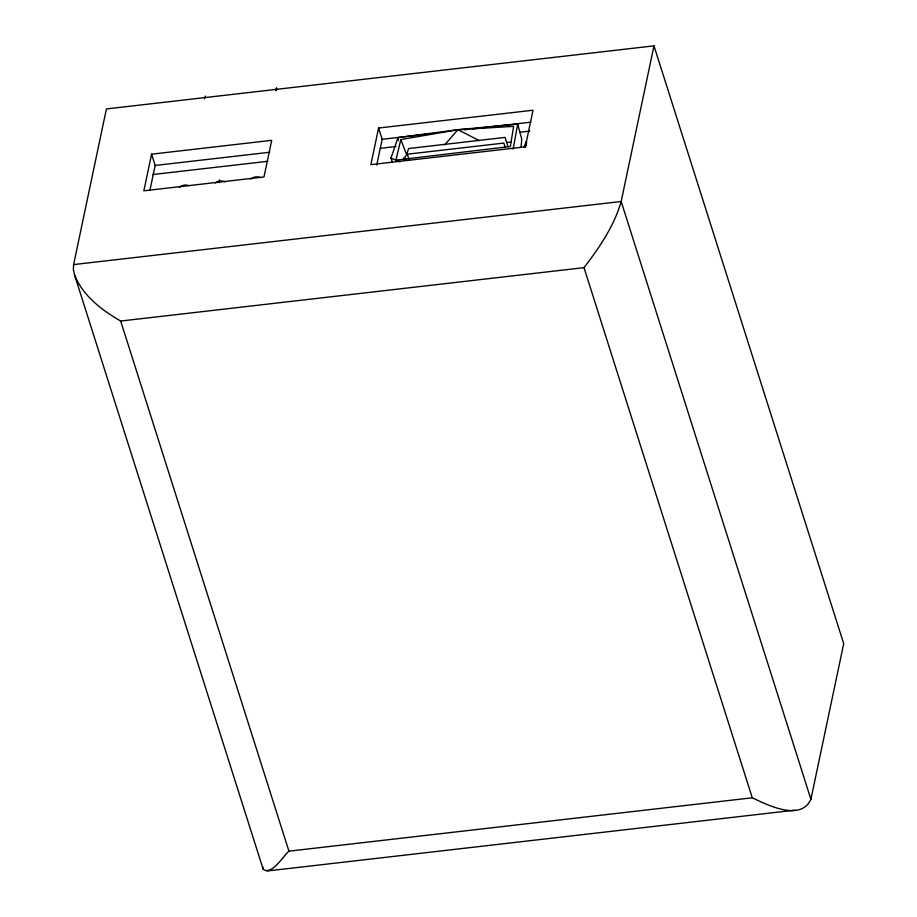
<?xml version="1.0" encoding="UTF-8"?>
<svg xmlns="http://www.w3.org/2000/svg" width="917" height="917" viewBox="0 0 917 917"><rect width="100%" height="100%" fill="white"/><g stroke="black" fill="none" stroke-linecap="round" stroke-linejoin="round"><path stroke-width="1.38" d="M219.278 182.678L219.45 179.927M521.074 147.431L521.75 139.189L517.704 124.082L458.007 129.71L479.213 140.622M403.858 159.89L404.133 157.162M526.289 144.955L526.587 142.25M525.43 147.236L526.049 141.871L524.249 146.926M276.223 90.657L276.625 87.86L275.788 90.565M513.142 149.127L517.704 124.082M73.612 264.589L73.371 269.392L74.506 274.791L263.168 869.247C271.753 875.804 283.135 855.997 288.924 851.171L752.261 797.79C767.827 805.137 800.621 821.735 810.903 799.303L843.709 643.654L653.981 45.85L106.406 108.94L73.612 264.589L621.176 201.499L653.981 45.85M151.58 154.182L143.854 190.805L263.981 176.958L271.696 140.335L151.58 154.182L155.156 165.461L150.01 189.876M378.595 128.025L370.869 164.647L525.315 146.846L533.029 110.223L378.595 128.025L382.171 139.304L376.738 165.071M407.045 153.529L408.569 148.531L505.049 137.401L508.087 146.697M444.722 144.829L457.87 129.721L400.832 139.579L395.915 160.131L510.322 146.491L513.646 126.363L458.007 129.71M204.468 98.784L205.305 96.079M392.384 162.114L390.951 158.114L398.058 137.584L457.87 129.721M403.709 159.455L406.621 154.629L400.832 139.579M74.621 275.157C82.931 295.893 101.913 310.175 120.677 321.042L584.014 267.649C599.386 247.613 614.149 226.018 621.176 201.499L810.903 799.303M155.156 165.461L269.632 152.268M382.171 139.304L430.348 133.744M433.179 133.424L437.432 132.931M441.685 132.449L444.516 132.117M464.346 129.836L467.189 129.503M472.851 128.85L477.104 128.369M481.356 127.876L530.943 122.156M152.6 174.562L267.89 161.277M380.337 148.325L395.995 146.514M519.824 132.254L529.785 131.108M266.881 871.012L795.005 810.169M506.86 142.376L511.101 142.227M390.951 158.114L399.995 161.839M505.187 146.984L503.788 143.075L407.354 154.194L409.016 159.615M263.168 869.247L262.812 866.978M584.014 267.649L752.261 797.79M120.677 321.042L288.924 851.171M398.058 137.584L398.505 140.301M403.996 158.973A3.657 2.808 11.9 0 1 406.093 159.065M179.4 187.561A8.035 6.178 11.9 0 1 188.902 185.67M215.495 182.987A8.035 6.178 11.9 0 1 225.295 181.853M250.949 179.09A8.035 6.178 11.9 0 1 260.52 177.566M524.467 147.156A3.657 2.808 11.9 0 1 525.911 145.138"/></g></svg>
